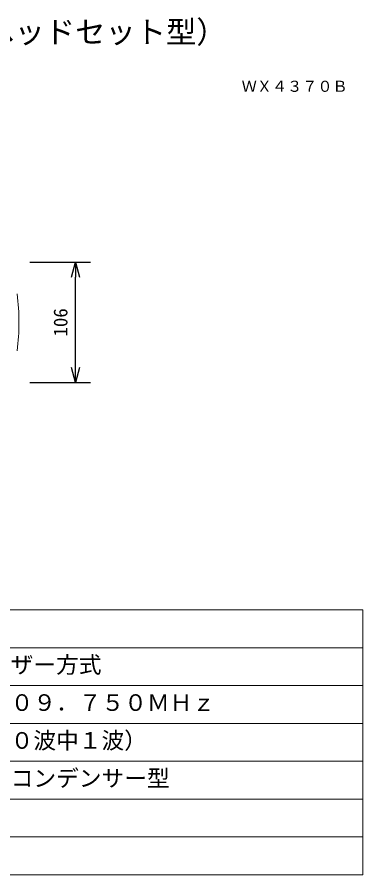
# Model space of a CAD drawing. Units: millimetres, scale not verified. Extents: x -63 to 62, y -56 to 57.
# Drawn here: x 16.8 to 62.5, y -56.5 to 56.8 of the extents above; entities that cross this region are included whole.
import ezdxf
from ezdxf.enums import TextEntityAlignment as Align

# ---------------------------------------------------------------- set-up
doc = ezdxf.new("R2010")
doc.units = ezdxf.units.MM
doc.header["$LTSCALE"] = 0.125
for name, color, linetype in [('0-0_0', 7, 'Continuous'), ('0-3_MOJI1', 7, 'Continuous'), ('0-5_SUNPO', 7, 'Continuous'), ('0-6_TOUROKU', 7, 'Continuous')]:
    doc.layers.add(name, color=color, linetype=linetype)
doc.layers.add('0-2_WAKU', color=1, linetype='Continuous', lineweight=18)
doc.layers.add('0-4_GAIKEI', color=7, linetype='Continuous', lineweight=18)
doc.styles.add('ＭＳ ゴシック', font='')
doc.styles.get('ＭＳ ゴシック').set_extended_font_data('MS Gothic')

# ---------------------------------------------------------------- blocks, each defined once
blk = doc.blocks.new('_OPEN30')
at = {"layer": '0-0_0'}
blk.add_line((0, 0), (-1, 0), dxfattribs=at)
blk.add_lwpolyline([(-1, 0.26795), (0, 0), (-1, -0.26795)], dxfattribs=at)
blk = doc.blocks.new('D3')
at = {"layer": '0-5_SUNPO'}
for p, q in [((83.0456, -34.0637), (91.0456, -34.0637)), ((89.0456, -47.9637), (89.0456, -36.0637)), ((83.0456, -49.9637), (91.0456, -49.9637))]:
    blk.add_line(p, q, dxfattribs=at)
at = {"layer": '0-5_SUNPO', "xscale": 2, "yscale": 2}
for p, rotation in [((89.0456, -34.0637), 90), ((89.0456, -49.9637), 270)]:
    blk.add_blockref('_OPEN30', p, dxfattribs=dict(at, rotation=rotation))
at = {"layer": '0-5_SUNPO', "style": 'ＭＳ ゴシック'}
blk.add_text('106', height=1.833, rotation=90, dxfattribs=at).set_placement((88.5456, -43.8887), align=Align.BOTTOM_LEFT)

msp = doc.modelspace()

# ---------------------------------------------------------------- linework, layer by layer
at = {"layer": '0-2_WAKU', "color": 4}
for p, q in [((62.4927, -21.4947), (-62.5073, -21.4947)), ((62.4927, -56.4947), (62.4927, -21.4947)), ((-62.5073, -56.4947), (62.4927, -56.4947))]:
    msp.add_line(p, q, dxfattribs=at)
at = {"layer": '0-2_WAKU'}
for p, q in [((-62.5073, -26.4947), (62.4927, -26.4947)), ((-62.5073, -31.4947), (62.4927, -31.4947)), ((-62.5073, -36.4947), (62.4927, -36.4947)), ((-62.5073, -41.4947), (62.4927, -41.4947)), ((-62.5073, -46.4947), (62.4927, -46.4947)), ((-62.5073, -51.4947), (62.4927, -51.4947))]:
    msp.add_line(p, q, dxfattribs=at)
at = {"layer": '0-4_GAIKEI'}
msp.add_arc((-12.9169, 16.4916), 30, 352.81924, 7.18, dxfattribs=at)

# ---------------------------------------------------------------- block references
at = {"layer": '0-5_SUNPO'}
msp.add_blockref('D3', (-64.5073, 58.5053), dxfattribs=at)

# ---------------------------------------------------------------- texts
at = {"layer": '0-3_MOJI1', "style": 'ＭＳ ゴシック'}
for s, height, p in [('ワイヤレスマイクロホン（ヘッドセット型）', 2.933, (-35.5073, 52.5053)), ('水晶制御ＰＬＬシンセサイザー方式', 2.199, (-20.0073, -30.4947)), ('８０６．１２５ＭＨｚ～８０９．７５０ＭＨｚ', 2.199, (-20.0073, -35.4947)), ('（０．１２５ＭＨｚ間隔３０波中１波）', 2.199, (-20.0073, -40.4947)), ('単一指向性エレクトレットコンデンサー型', 2.199, (-20.0073, -45.4947))]:
    msp.add_text(s, height=height, dxfattribs=at).set_placement(p, align=Align.BOTTOM_LEFT)
at = {"layer": '0-6_TOUROKU', "style": 'ＭＳ ゴシック'}
msp.add_text('ＷＸ４３７０Ｂ', height=1.466, dxfattribs=at).set_placement((46.4927, 46.5053), align=Align.BOTTOM_LEFT)

doc.saveas('drawing.dxf')
